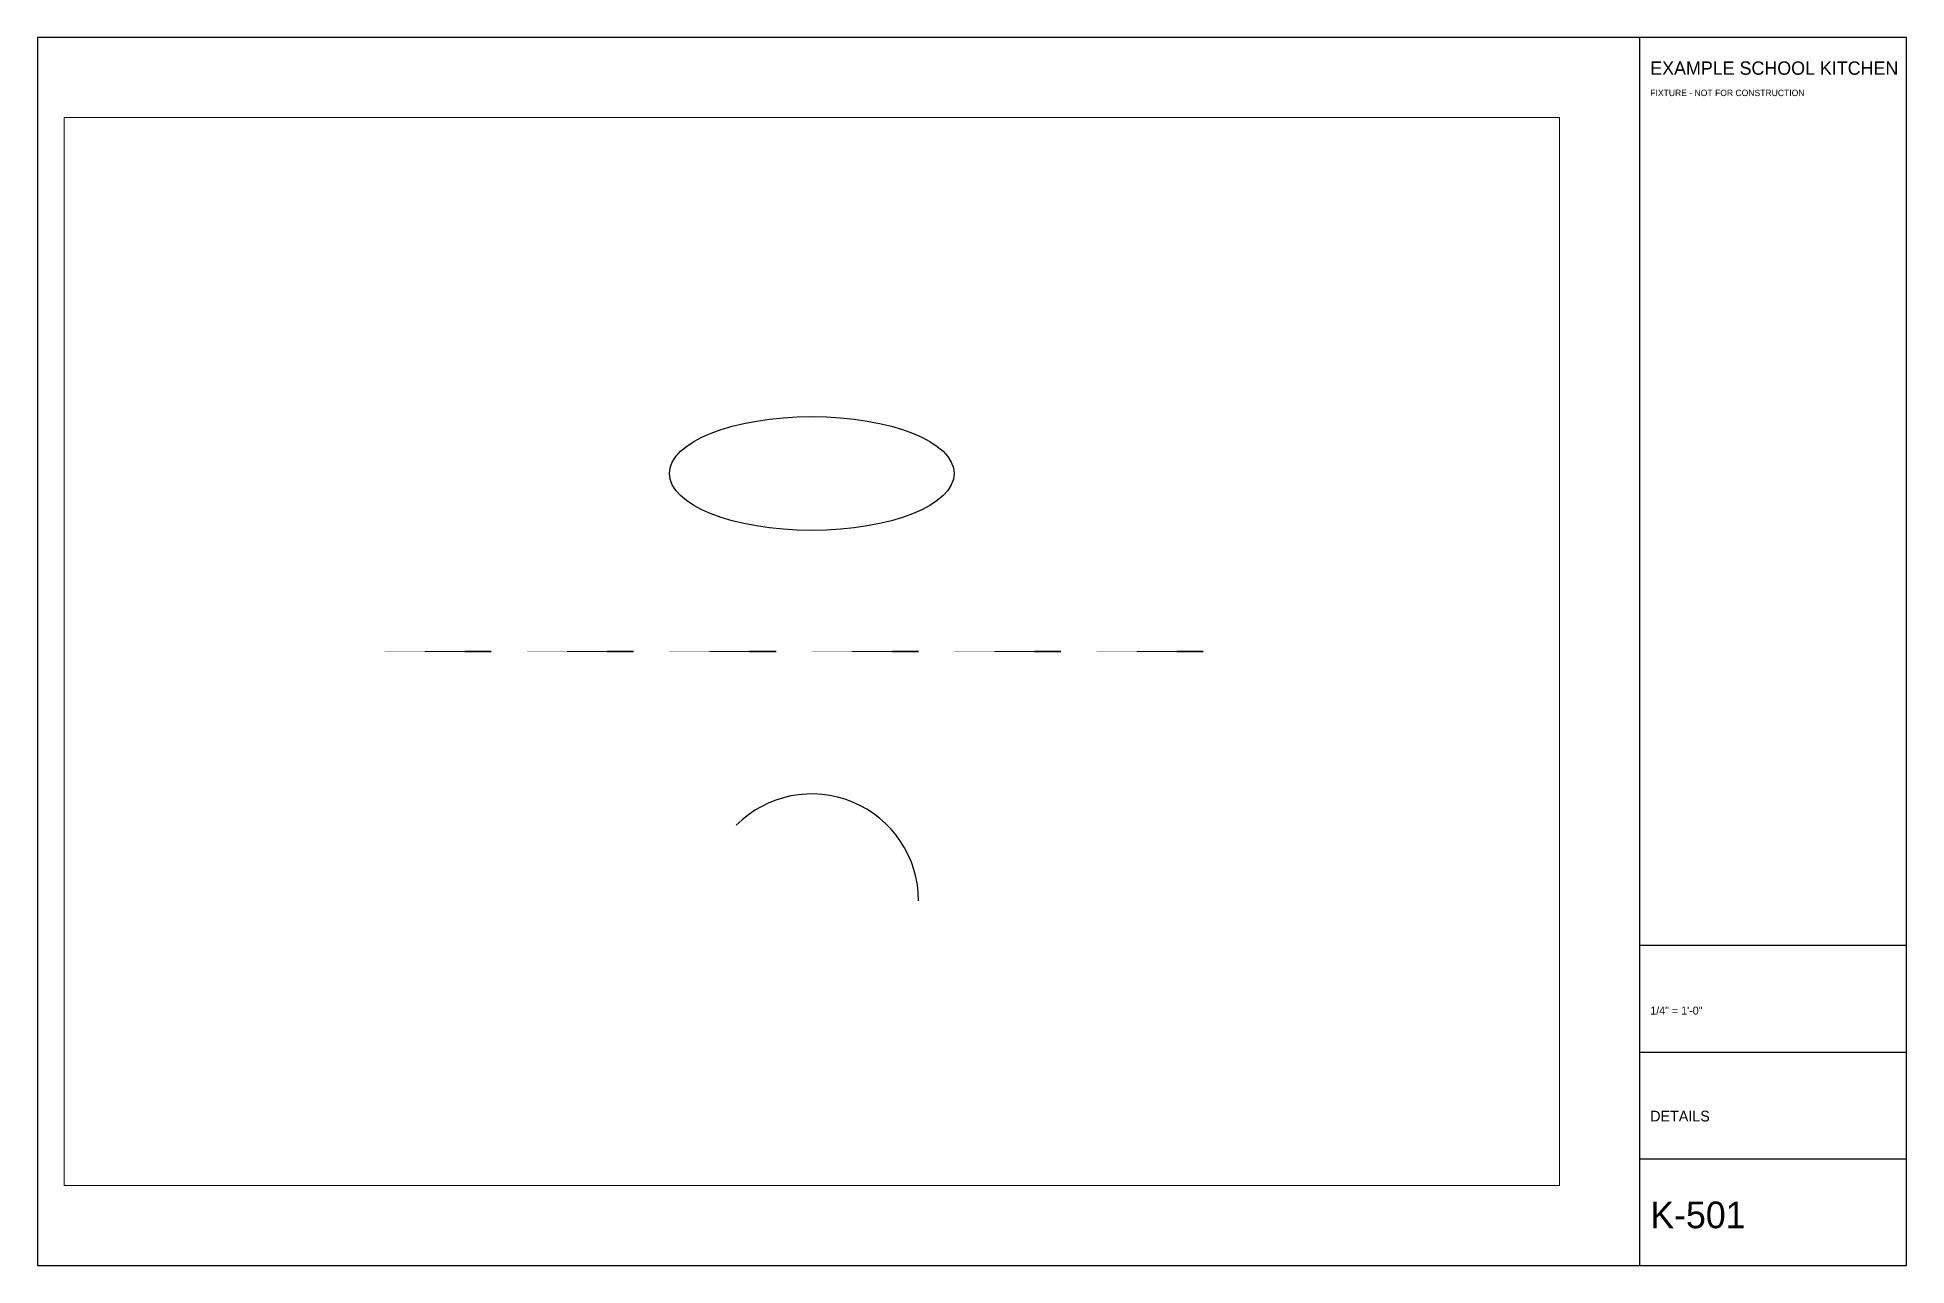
# Paper-space layout 'K-501 DETAILS' of a CAD drawing. Header units: inches. Extents: x 0.5 to 35.5, y 0.5 to 23.5.
# The model-space entities are those that its viewports show. They can reach past a viewport. Long polylines and large blocks are cut down to what shows.
import ezdxf

# ---------------------------------------------------------------- set-up
doc = ezdxf.new("R2010")
doc.units = ezdxf.units.IN
doc.header["$MEASUREMENT"] = 0
doc.layers.add('G-TTLB', color=7, linetype='Continuous')
doc.layers.add('K-EQPM', color=3, linetype='Continuous')

# ---------------------------------------------------------------- blocks, each defined once
blk = doc.blocks.new('TITLEBLOCK-ARCHD')
at = {"layer": 'G-TTLB'}
for p, q in [((30.5, 6.5), (35.5, 6.5)), ((30.5, 4.5), (35.5, 4.5)), ((30.5, 2.5), (35.5, 2.5))]:
    blk.add_line(p, q, dxfattribs=at)
for points in [[(0.5, 0.5), (35.5, 0.5), (35.5, 23.5), (0.5, 23.5)], [(30.5, 0.5), (35.5, 0.5), (35.5, 23.5), (30.5, 23.5)]]:
    blk.add_lwpolyline(points, close=True, dxfattribs=at)
for s, height, p in [('EXAMPLE SCHOOL KITCHEN', 0.25, (30.7, 22.8)), ('FIXTURE - NOT FOR CONSTRUCTION', 0.12, (30.7, 22.4))]:
    blk.add_text(s, height=height, dxfattribs=at).set_placement(p)
for tag, p, height in [('SCALE', (30.7, 5.2), 0.15), ('SHEET-TITLE', (30.7, 3.2), 0.2), ('SHEET-NO', (30.7, 1.2), 0.5)]:
    blk.add_attdef(tag, p, '', height=height, dxfattribs=at)

msp = doc.modelspace()

# ---------------------------------------------------------------- linework, layer by layer
at = {"layer": 'K-EQPM'}
for points in [[(2000, 0, 0, 0, 0), (2030, 0, 0, 0, 0), (2030, 30, 0.5, 0, 0), (2000, 30, 0, 0, 0)], [(2040, 0, 0, 0, 0), (2070, 0, 0, 0, 0), (2070, 30, 0.5, 0, 0), (2040, 30, 0, 0, 0)], [(2080, 0, 0, 0, 0), (2110, 0, 0, 0, 0), (2110, 30, 0.5, 0, 0), (2080, 30, 0, 0, 0)], [(2120, 0, 0, 0, 0), (2150, 0, 0, 0, 0), (2150, 30, 0.5, 0, 0), (2120, 30, 0, 0, 0)], [(2160, 0, 0, 0, 0), (2190, 0, 0, 0, 0), (2190, 30, 0.5, 0, 0), (2160, 30, 0, 0, 0)], [(2200, 0, 0, 0, 0), (2230, 0, 0, 0, 0), (2230, 30, 0.5, 0, 0), (2200, 30, 0, 0, 0)]]:
    msp.add_lwpolyline(points, format="xyseb", close=True, dxfattribs=at)
msp.add_arc((2120, -40), 30, 0, 135, dxfattribs=at)
msp.add_ellipse((2120, 80), major_axis=(40, 0), ratio=0.4, dxfattribs=at)

psp = doc.layouts.new('K-501 DETAILS')

# ---------------------------------------------------------------- block references
at = {"layer": 'G-TTLB'}
psp.add_blockref('TITLEBLOCK-ARCHD', (0, 0), dxfattribs=at).add_auto_attribs({'SHEET-NO': 'K-501', 'SHEET-TITLE': 'DETAILS', 'SCALE': '1/4" = 1\'-0"'})

# ---------------------------------------------------------------- viewports
psp.add_viewport(center=(15, 12), size=(28, 20), view_center_point=(2120, 30), view_height=300, dxfattribs=at)

doc.saveas('drawing.dxf')
